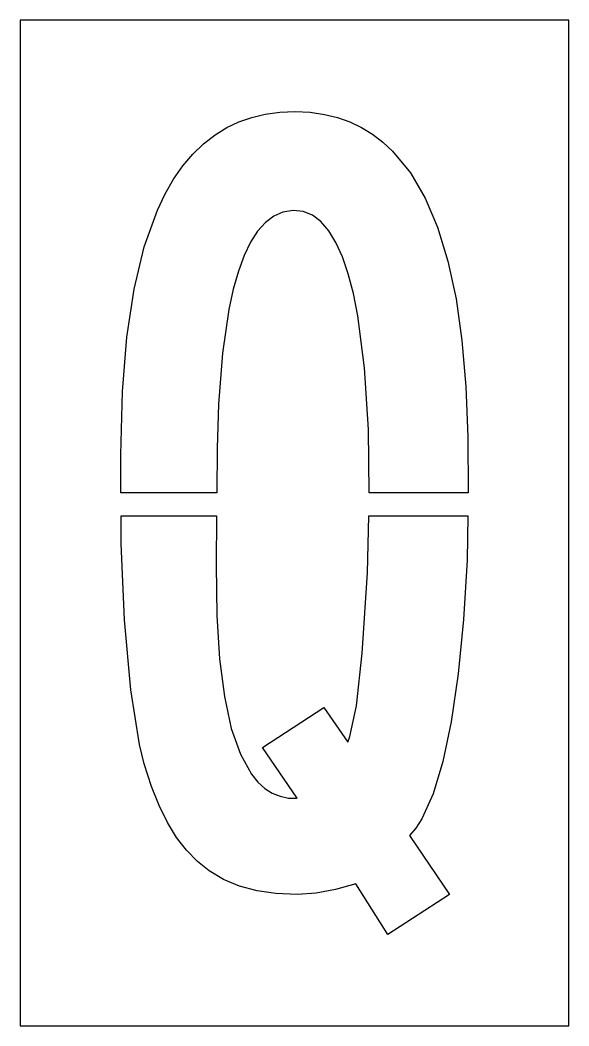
# Model space of a CAD drawing. Extents: x 0 to 12, y 0 to 22.
import ezdxf

# ---------------------------------------------------------------- set-up
doc = ezdxf.new("R2010")
doc.units = 0
doc.layers.add('CUT', color=7, linetype='Continuous')
doc.layers.add('OUTSIDE', color=1, linetype='Continuous')

msp = doc.modelspace()

# ---------------------------------------------------------------- linework, layer by layer
at = {"layer": 'CUT'}
for points in [[(7.5328, 14.392), (7.3857, 15.5324), (7.2884, 16.0201), (7.1763, 16.4495), (7.0487, 16.8225), (6.9072, 17.1361), (6.7501, 17.3933), (6.5782, 17.5924), (6.3924, 17.7323), (6.1901, 17.8144), (5.974, 17.8371), (5.7471, 17.8011), (5.5489, 17.7143), (5.3632, 17.5745), (5.194, 17.385), (5.0385, 17.1436), (4.8978, 16.8514), (4.7724, 16.5103), (4.6611, 16.1174), (4.5638, 15.6689), (4.4251, 14.7142), (4.3391, 13.5983), (4.3085, 12.6382), (4.2992, 11.6589), (2.2058, 11.6589), (2.202, 12.4892), (2.2405, 13.877), (2.3361, 15.0678), (2.493, 16.1175), (2.7145, 17.043), (3.003, 17.8462), (3.1703, 18.1965), (3.3563, 18.5198), (3.558, 18.81), (3.7784, 19.0707), (4.0133, 19.2972), (4.2661, 19.4933), (4.518, 19.6477), (4.7845, 19.7743), (5.0654, 19.8726), (5.3599, 19.9429), (5.6802, 19.9863), (6.0147, 20), (6.3431, 19.984), (6.6576, 19.9385), (6.9418, 19.8682), (7.2085, 19.773), (7.4625, 19.6517), (7.7039, 19.5043), (7.9319, 19.3309), (8.1465, 19.1317), (8.5342, 18.6581), (8.8561, 18.1086), (9.1282, 17.4693), (9.3546, 16.73), (9.5323, 15.9008), (9.6614, 14.9917), (9.7466, 13.9846), (9.7897, 12.8832), (9.798, 11.6589), (7.6343, 11.6589), (7.6161, 13.0478)], [(9.2442, 5.7819), (9.0303, 5.0748), (8.7859, 4.5317), (8.6542, 4.3259), (8.5144, 4.1611), (9.3873, 2.8738), (8.0437, 2), (7.3436, 3.109), (6.8957, 2.9799), (6.4761, 2.904), (6.0575, 2.8757), (5.5929, 2.8925), (5.1806, 2.951), (4.8002, 3.0526), (4.4504, 3.1988), (4.1341, 3.3884), (3.8754, 3.5963), (3.6375, 3.8421), (3.4226, 4.1221), (3.2232, 4.4463), (3.0395, 4.8174), (2.8711, 5.2387), (2.7125, 5.7319), (2.6088, 6.1543), (2.4185, 7.3525), (2.2816, 8.8833), (2.2108, 10.5508), (2.2081, 11.1569), (4.2944, 11.1569), (4.2841, 10.0779), (4.3001, 8.9789), (4.3603, 8.0313), (4.466, 7.2071), (4.6183, 6.5081), (4.8158, 5.9408), (5.059, 5.5037), (5.2003, 5.3311), (5.3502, 5.195), (5.5114, 5.0916), (5.6835, 5.0213), (5.8661, 4.9836), (6.0581, 4.9788), (5.2981, 6.0897), (6.6425, 6.9667), (7.1697, 6.2075), (7.2093, 6.3321), (7.3547, 6.9988), (7.4807, 8.1537), (7.5928, 9.9129), (7.6279, 11.1569), (9.7929, 11.1569), (9.7725, 10.1877), (9.6971, 8.8881), (9.5808, 7.7003), (9.4277, 6.6544)]]:
    msp.add_lwpolyline(points, close=True, dxfattribs=at)
at = {"layer": 'OUTSIDE'}
msp.add_lwpolyline([(0, 0), (12, 0), (12, 22), (0, 22)], close=True, dxfattribs=at)

doc.saveas('drawing.dxf')
